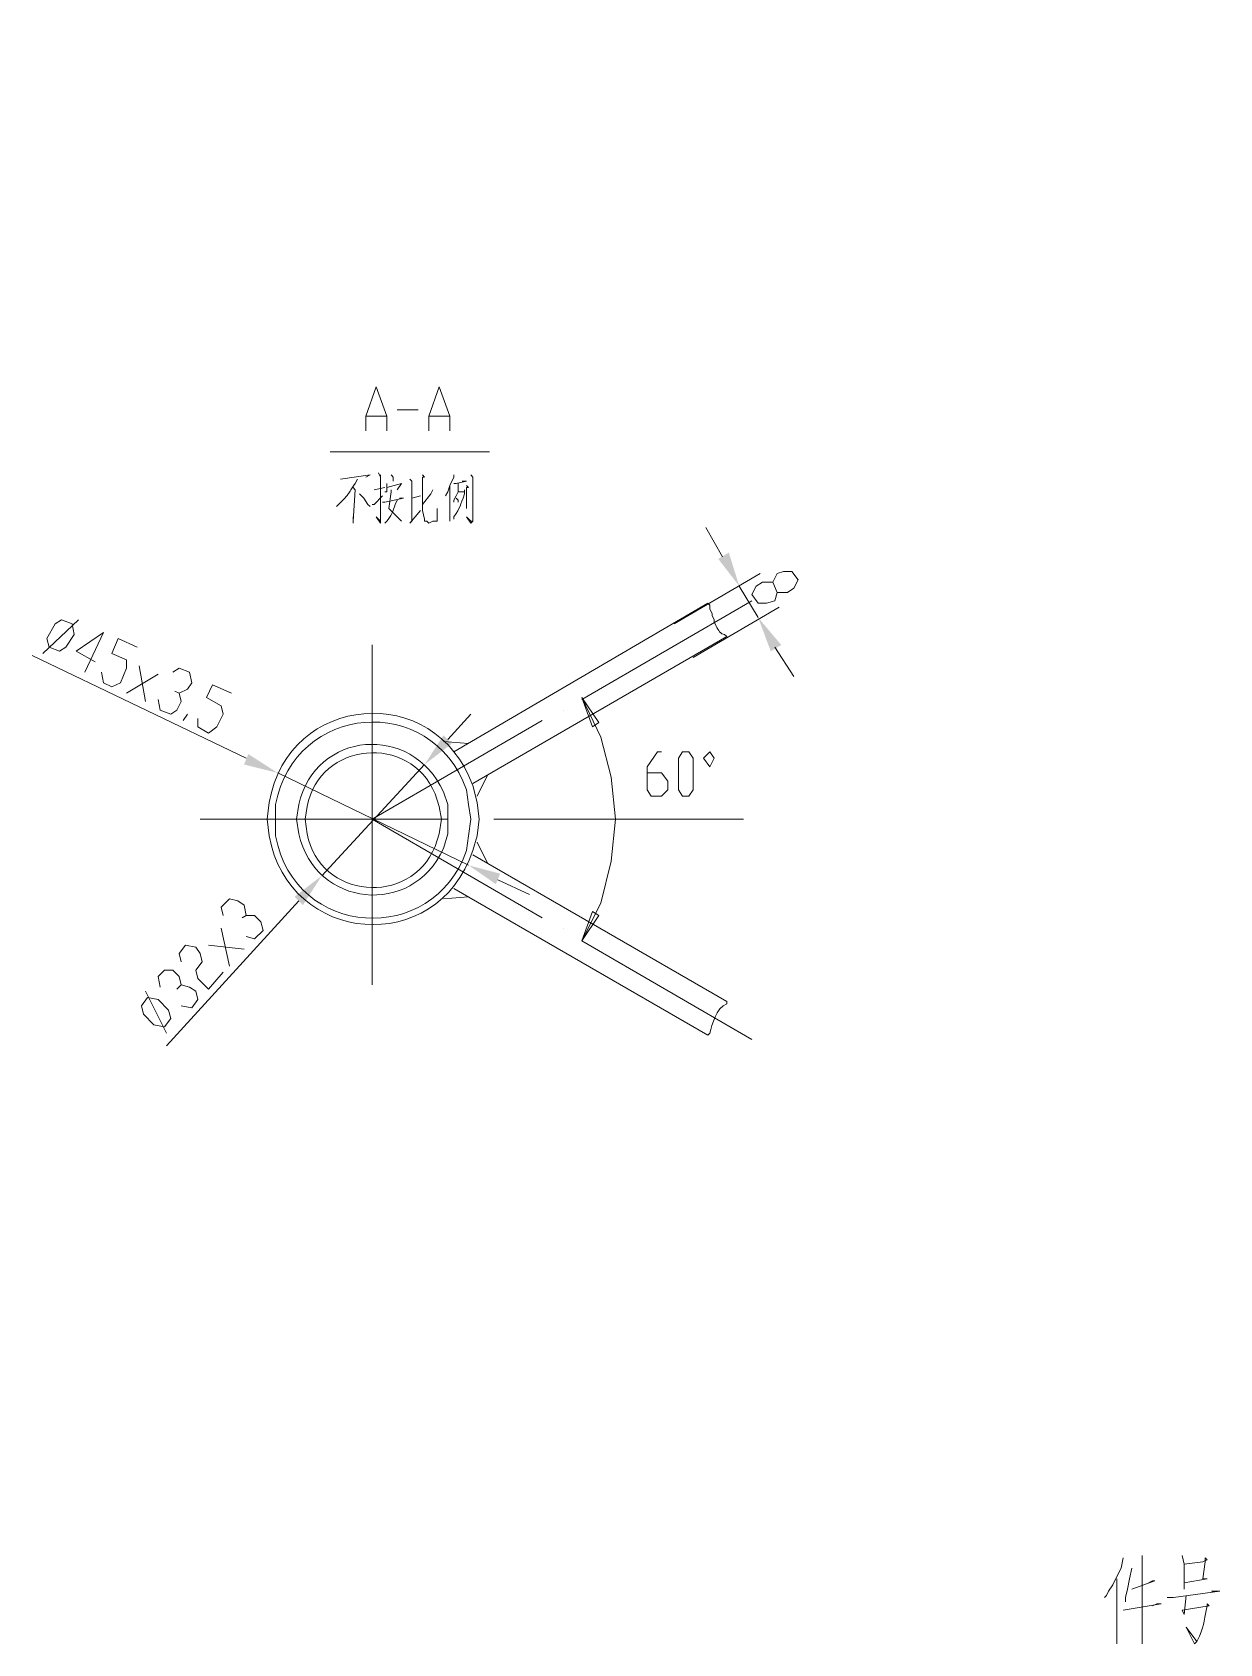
# Model space of a CAD drawing. Extents: x 14941 to 23337, y 2870 to 15192.
# Drawn here: x 19939 to 21513, y 8535 to 10670 of the extents above; entities that cross this region are included whole.
import ezdxf

# ---------------------------------------------------------------- set-up
doc = ezdxf.new("R2010")
doc.units = 0
doc.header["$LTSCALE"] = 8
doc.layers.add('1', color=1, linetype='Continuous')

msp = doc.modelspace()

# ---------------------------------------------------------------- hatches: boundary and pattern name
h = msp.add_hatch(color=0)
h.dxf.hatch_style = 2
h.paths.add_polyline_path([(20861.8, 9980.7), (20847.9, 9972.3), (20875.7, 9936.2)])
h = msp.add_hatch(color=0)
h.dxf.hatch_style = 2
h.paths.add_polyline_path([(20931.3, 9858.3), (20917.4, 9850), (20900.8, 9894.5)])
h = msp.add_hatch(color=0)
h.dxf.hatch_style = 2
h.paths.add_polyline_path([(20483.6, 9738.7), (20494.7, 9727.6), (20458.6, 9699.8)])
h = msp.add_hatch(color=0)
h.dxf.hatch_style = 2
h.paths.add_polyline_path([(20225, 9713.7), (20219.4, 9699.8), (20263.9, 9688.7)])
h = msp.add_hatch(color=0)
h.dxf.hatch_style = 2
h.paths.add_polyline_path([(20286.2, 9524.6), (20297.3, 9513.5), (20322.3, 9552.4)])
h = msp.add_hatch(color=0)
h.dxf.hatch_style = 2
h.paths.add_polyline_path([(20558.7, 9555.2), (20553.1, 9541.3), (20517, 9566.3)])

# ---------------------------------------------------------------- linework, layer by layer
at = {"layer": '1', "color": 0, "lineweight": 5}
for points in [[(20380.7, 10142), (20380.7, 10161.4), (20394.6, 10200.4), (20408.5, 10161.4), (20408.5, 10142)], [(20464.1, 10142), (20464.1, 10161.4), (20478.1, 10200.4), (20492, 10161.4), (20492, 10142)], [(20422.4, 10169.8), (20450.2, 10169.8)], [(20380.7, 10161.4), (20408.5, 10161.4)], [(20464.1, 10161.4), (20492, 10161.4)], [(20333.4, 10114.2), (20544.8, 10114.2)], [(20347.3, 10078), (20386.3, 10083.6), (20386.3, 10083.6), (20380.7, 10080.8)], [(20397.4, 10086.3), (20400.2, 10080.8), (20400.2, 10083.6), (20400.2, 10025.2), (20400.2, 10022.4), (20400.2, 10019.6), (20394.6, 10027.9), (20400.2, 10022.4)], [(20414.1, 10083.6), (20416.9, 10080.8), (20416.9, 10078), (20416.9, 10075.2)], [(20455.8, 10083.6), (20458.6, 10080.8), (20455.8, 10080.8), (20455.8, 10036.3), (20458.6, 10025.2), (20458.6, 10022.4), (20461.4, 10022.4), (20464.1, 10019.6), (20469.7, 10022.4), (20475.3, 10022.4), (20475.3, 10022.4), (20475.3, 10039.1)], [(20497.5, 10083.6), (20497.5, 10080.8), (20492, 10069.7), (20489.2, 10061.3), (20486.4, 10055.8)], [(20519.8, 10083.6), (20522.5, 10080.8), (20522.5, 10080.8), (20522.5, 10025.2), (20522.5, 10025.2), (20522.5, 10022.4), (20519.8, 10019.6), (20514.2, 10027.9), (20519.8, 10022.4), (20522.5, 10022.4)], [(20364, 10066.9), (20366.8, 10064.1), (20364, 10022.4), (20364, 10019.6), (20364, 10025.2), (20364, 10027.9)], [(20391.8, 10064.1), (20405.7, 10066.9)], [(20408.5, 10072.4), (20408.5, 10066.9), (20408.5, 10064.1), (20408.5, 10061.3), (20405.7, 10061.3)], [(20408.5, 10066.9), (20428, 10072.4), (20428, 10072.4), (20422.4, 10064.1)], [(20439.1, 10078), (20441.9, 10075.2), (20441.9, 10075.2), (20441.9, 10022.4), (20439.1, 10019.6), (20453, 10036.3)], [(20455.8, 10044.6), (20466.9, 10058.5), (20469.7, 10064.1)], [(20492, 10069.7), (20492, 10022.4), (20492, 10025.2), (20492, 10025.2), (20492, 10030.7)], [(20497.5, 10072.4), (20497.5, 10072.4), (20500.3, 10072.4), (20514.2, 10075.2), (20511.4, 10075.2), (20508.6, 10075.2)], [(20503.1, 10072.4), (20503.1, 10069.7), (20503.1, 10061.3), (20500.3, 10055.8), (20497.5, 10050.2), (20497.5, 10047.4)], [(20514.2, 10069.7), (20517, 10066.9), (20514.2, 10066.9), (20514.2, 10039.1), (20514.2, 10047.4)], [(20386.3, 10041.9), (20383.5, 10044.6), (20377.9, 10053), (20372.4, 10058.5)], [(20389.1, 10044.6), (20391.8, 10044.6), (20403, 10055.8)], [(20403, 10047.4), (20405.7, 10047.4), (20405.7, 10047.4), (20430.8, 10053), (20428, 10053), (20425.2, 10053)], [(20441.9, 10053), (20453, 10055.8)], [(20500.3, 10053), (20503.1, 10050.2), (20503.1, 10047.4)], [(20853.5, 9975.1), (20831.2, 10014)], [(20789.5, 9886.1), (20903.5, 9952.9)], [(20892.4, 9925.1), (20898, 9936.2), (20906.3, 9941.7), (20920.2, 9941.7), (20925.8, 9927.8), (20939.7, 9927.8), (20948, 9933.4), (20953.6, 9944.5), (20945.2, 9955.6), (20934.1, 9955.6), (20925.8, 9952.9), (20920.2, 9941.7)], [(20875.7, 9936.2), (20900.8, 9894.5)], [(20667.2, 9786), (20892.4, 9916.7)], [(20925.8, 9927.8), (20923, 9916.7), (20911.9, 9913.9), (20900.8, 9913.9), (20892.4, 9925.1)], [(19952.5, 9847.2), (19999.7, 9891.7)], [(19960.8, 9855.5), (19958, 9866.7), (19969.1, 9886.1), (19977.5, 9891.7), (19991.4, 9886.1), (19994.2, 9872.2), (19983, 9855.5), (19974.7, 9850), (19960.8, 9855.5)], [(20814.5, 9841.6), (20928.6, 9908.4)], [(20022, 9836.1), (19997, 9850), (20033.1, 9875), (20008.1, 9822.2)], [(20030.3, 9822.2), (20033.1, 9808.3), (20044.2, 9802.7), (20055.4, 9808.3), (20063.7, 9827.7), (20063.7, 9838.8), (20044.2, 9847.2), (20052.6, 9866.7), (20077.6, 9855.5)], [(20389.1, 9858.3), (20389.1, 9407.8)], [(20923, 9855.5), (20948, 9816.6)], [(19938.6, 9844.4), (20222.2, 9708.1)], [(20080.4, 9830.5), (20088.7, 9783.2)], [(20124.9, 9822.2), (20133.2, 9827.7), (20147.1, 9822.2), (20149.9, 9808.3), (20144.3, 9799.9), (20133.2, 9794.4), (20127.7, 9797.1)], [(20063.7, 9794.4), (20105.4, 9819.4)], [(20158.2, 9761), (20158.2, 9749.9), (20172.2, 9741.5), (20183.3, 9749.9), (20191.6, 9766.5), (20188.8, 9777.7), (20169.4, 9788.8), (20177.7, 9805.5), (20202.7, 9794.4)], [(20133.2, 9794.4), (20136, 9783.2), (20130.4, 9772.1), (20122.1, 9766.5), (20108.2, 9772.1), (20105.4, 9786)], [(20689.4, 9755.4), (20667.2, 9788.8), (20681.1, 9749.9), (20689.4, 9755.4)], [(20667.2, 9466.2), (20692.2, 9516.3), (20706.1, 9571.9), (20711.7, 9627.5), (20706.1, 9683.1), (20692.2, 9736), (20667.2, 9788.8)], [(20138.8, 9758.2), (20144.3, 9766.5)], [(20489.2, 9733.2), (20519.8, 9766.5)], [(20642.1, 9772.1), (20642.1, 9772.1)], [(20389.1, 9627.5), (20614.3, 9758.2)], [(20458.6, 9699.8), (20322.3, 9552.4)], [(20753.4, 9688.7), (20772.8, 9688.7), (20781.2, 9677.6), (20781.2, 9666.4), (20772.8, 9658.1), (20758.9, 9658.1), (20753.4, 9666.4), (20753.4, 9697), (20767.3, 9716.5), (20772.8, 9716.5)], [(20800.6, 9658.1), (20795.1, 9666.4), (20795.1, 9708.1), (20800.6, 9716.5), (20809, 9716.5), (20814.5, 9708.1), (20814.5, 9666.4), (20809, 9658.1), (20800.6, 9658.1)], [(20828.4, 9708.1), (20836.8, 9716.5), (20842.4, 9708.1), (20836.8, 9697), (20828.4, 9708.1)], [(20517, 9566.3), (20263.9, 9688.7)], [(20161, 9627.5), (20489.2, 9627.5)], [(20389.1, 9627.5), (20614.3, 9496.8)], [(20519.8, 9627.5), (20519.8, 9627.5)], [(20550.4, 9627.5), (20881.3, 9627.5)], [(20555.9, 9546.9), (20597.6, 9527.4)], [(20116.5, 9327.2), (20291.7, 9519)], [(20191.6, 9499.6), (20188.8, 9510.7), (20200, 9521.8), (20211.1, 9519), (20219.4, 9513.5), (20222.2, 9499.6), (20216.6, 9496.8)], [(20681.1, 9505.1), (20667.2, 9466.2), (20689.4, 9499.6), (20681.1, 9505.1)], [(20200, 9432.8), (20188.8, 9482.9)], [(20222.2, 9499.6), (20233.3, 9499.6), (20241.7, 9491.2), (20244.5, 9480.1), (20233.3, 9469), (20222.2, 9471.8)], [(20642.1, 9482.9), (20642.1, 9482.9)], [(20667.2, 9466.2), (20892.4, 9335.5)], [(20136, 9438.4), (20133.2, 9449.5), (20141.6, 9460.6), (20155.5, 9457.9), (20161, 9449.5), (20163.8, 9438.4), (20155.5, 9427.3), (20158.2, 9416.1), (20172.2, 9402.2), (20191.6, 9424.5)], [(20172.2, 9460.6), (20219.4, 9455.1)], [(20108.2, 9405), (20105.4, 9418.9), (20113.8, 9427.3), (20124.9, 9427.3), (20133.2, 9418.9), (20136, 9407.8), (20130.4, 9402.2)], [(20116.5, 9343.8), (20088.7, 9399.5)], [(20136, 9407.8), (20147.1, 9405), (20155.5, 9399.5), (20158.2, 9388.3), (20149.9, 9377.2), (20136, 9380)], [(20113.8, 9352.2), (20099.8, 9355), (20085.9, 9368.9), (20083.2, 9380), (20091.5, 9391.1), (20105.4, 9388.3), (20119.3, 9374.4), (20122.1, 9363.3), (20113.8, 9352.2)], [(21409.7, 8651.4), (21409.7, 8648.6), (21409.7, 8651.4), (21409.7, 8534.6), (21409.7, 8542.9), (21409.7, 8556.8)], [(21462.5, 8651.4), (21465.3, 8640.3), (21465.3, 8606.9), (21465.3, 8615.2), (21495.9, 8620.8), (21490.3, 8620.8), (21493.1, 8643.1), (21493.1, 8648.6), (21495.9, 8645.8), (21490.3, 8643.1), (21465.3, 8640.3)], [(21384.6, 8648.6), (21381.9, 8634.7), (21376.3, 8623.6), (21370.7, 8612.5), (21365.2, 8604.1), (21362.4, 8598.6), (21359.6, 8595.8)], [(21395.8, 8634.7), (21393, 8620.8), (21390.2, 8606.9), (21387.4, 8595.8), (21387.4, 8590.2)], [(21376.3, 8620.8), (21376.3, 8562.4), (21376.3, 8534.6), (21376.3, 8540.2), (21376.3, 8551.3)], [(21395.8, 8606.9), (21426.3, 8618), (21423.6, 8618), (21418, 8615.2)], [(21384.6, 8579.1), (21434.7, 8587.4), (21429.1, 8587.4), (21423.6, 8584.7)], [(21443, 8595.8), (21451.4, 8595.8), (21470.8, 8598.6), (21512.6, 8604.1), (21507, 8604.1), (21501.4, 8604.1)]]:
    msp.add_lwpolyline(points, dxfattribs=at)
at = {"layer": '1', "color": 0, "lineweight": 18}
for points in [[(20497.5, 9716.5), (20834, 9913.9)], [(20522.5, 9674.8), (20859, 9869.4)], [(20517, 9727.6), (20483.6, 9730.4)], [(20542, 9685.9), (20528.1, 9658.1)], [(20542, 9569.1), (20528.1, 9596.9)], [(20522.5, 9580.2), (20859, 9385.6)], [(20497.5, 9535.7), (20834, 9341.1)], [(20517, 9524.6), (20483.6, 9521.8)]]:
    msp.add_lwpolyline(points, dxfattribs=at)
at = {"layer": '1', "color": 0, "lineweight": 5}
for points, knots in [([(21045.4, 11101.4), (21045.4, 11101.4), (21045.4, 11137.5), (21045.4, 11137.5), (21045.4, 11137.5), (21039.8, 11176.5), (21039.8, 11176.5), (20939.7, 11607.5), (20333.4, 11576.9), (20280.6, 11137.5), (20280.6, 11137.5), (20277.8, 11101.4), (20277.8, 11101.4), (20277.8, 11101.4), (20280.6, 11062.5), (20280.6, 11062.5), (20336.2, 10623.1), (20942.5, 10595.3), (21039.8, 11026.3), (21039.8, 11026.3), (21045.4, 11062.5), (21045.4, 11062.5), (21045.4, 11062.5), (21045.4, 11101.4), (21045.4, 11101.4)], [0, 0, 0, 0, 1, 1, 1, 2, 2, 2, 3, 3, 3, 4, 4, 4, 5, 5, 5, 6, 6, 6, 7, 7, 7, 8, 8, 8, 8]), ([(20369.6, 10078), (20369.6, 10078), (20366.8, 10072.4), (20366.8, 10072.4), (20352.9, 10053), (20361.3, 10061.3), (20344.6, 10044.6), (20344.6, 10044.6), (20341.8, 10041.9), (20341.8, 10041.9)], [0, 0, 0, 0, 1, 1, 1, 2, 2, 2, 3, 3, 3, 3]), ([(20414.1, 10064.1), (20414.1, 10064.1), (20414.1, 10061.3), (20414.1, 10061.3), (20414.1, 10061.3), (20411.3, 10039.1), (20411.3, 10039.1), (20411.3, 10039.1), (20411.3, 10039.1), (20411.3, 10039.1), (20416.9, 10033.5), (20422.4, 10027.9), (20425.2, 10025.2), (20425.2, 10025.2), (20428, 10022.4), (20428, 10022.4)], [0, 0, 0, 0, 1, 1, 1, 2, 2, 2, 3, 3, 3, 4, 4, 4, 5, 5, 5, 5]), ([(20503.1, 10061.3), (20503.1, 10061.3), (20511.4, 10061.3), (20511.4, 10061.3), (20511.4, 10061.3), (20511.4, 10064.1), (20511.4, 10064.1), (20511.4, 10064.1), (20511.4, 10058.5), (20511.4, 10058.5), (20505.9, 10041.9), (20505.9, 10041.9), (20497.5, 10027.9), (20497.5, 10027.9), (20497.5, 10025.2), (20497.5, 10025.2)], [0, 0, 0, 0, 1, 1, 1, 2, 2, 2, 3, 3, 3, 4, 4, 4, 5, 5, 5, 5]), ([(20422.4, 10050.2), (20422.4, 10050.2), (20419.7, 10044.6), (20419.7, 10044.6), (20416.9, 10036.3), (20414.1, 10027.9), (20408.5, 10022.4), (20408.5, 10022.4), (20405.7, 10019.6), (20405.7, 10019.6)], [0, 0, 0, 0, 1, 1, 1, 2, 2, 2, 3, 3, 3, 3]), ([(20834, 9913.9), (20834, 9913.9), (20836.8, 9911.2), (20836.8, 9911.2), (20836.8, 9911.2), (20836.8, 9908.4), (20836.8, 9908.4), (20836.8, 9908.4), (20836.8, 9905.6), (20836.8, 9905.6), (20836.8, 9905.6), (20839.6, 9900), (20839.6, 9900), (20839.6, 9900), (20839.6, 9897.2), (20839.6, 9897.2), (20839.6, 9897.2), (20842.4, 9891.7), (20842.4, 9891.7), (20842.4, 9891.7), (20842.4, 9888.9), (20842.4, 9888.9), (20842.4, 9888.9), (20845.1, 9883.3), (20845.1, 9883.3), (20847.9, 9877.8), (20850.7, 9872.2), (20856.3, 9872.2), (20856.3, 9872.2), (20859, 9869.4), (20859, 9869.4), (20859, 9869.4), (20859, 9869.4), (20859, 9869.4)], [0, 0, 0, 0, 1, 1, 1, 2, 2, 2, 3, 3, 3, 4, 4, 4, 5, 5, 5, 6, 6, 6, 7, 7, 7, 8, 8, 8, 9, 9, 9, 10, 10, 10, 11, 11, 11, 11]), ([(20834, 9341.1), (20834, 9341.1), (20836.8, 9343.8), (20836.8, 9343.8), (20839.6, 9355), (20845.1, 9377.2), (20859, 9382.8), (20859, 9382.8), (20859, 9385.6), (20859, 9385.6)], [0, 0, 0, 0, 1, 1, 1, 2, 2, 2, 3, 3, 3, 3]), ([(21468.1, 8598.6), (21468.1, 8598.6), (21465.3, 8573.5), (21465.3, 8573.5), (21465.3, 8573.5), (21462.5, 8579.1), (21462.5, 8579.1), (21462.5, 8579.1), (21498.7, 8584.7), (21498.7, 8584.7), (21498.7, 8584.7), (21495.9, 8587.4), (21495.9, 8587.4), (21495.9, 8587.4), (21495.9, 8584.7), (21495.9, 8584.7), (21490.3, 8559.6), (21493.1, 8559.6), (21482, 8537.4), (21482, 8537.4), (21479.2, 8534.6), (21479.2, 8534.6), (21479.2, 8534.6), (21468.1, 8556.8), (21468.1, 8556.8), (21468.1, 8556.8), (21482, 8537.4), (21482, 8537.4)], [0, 0, 0, 0, 1, 1, 1, 2, 2, 2, 3, 3, 3, 4, 4, 4, 5, 5, 5, 6, 6, 6, 7, 7, 7, 8, 8, 8, 9, 9, 9, 9])]:
    msp.add_open_spline(points, degree=3, knots=knots, dxfattribs=at)
at = {"layer": '1', "color": 0, "lineweight": 18}
for points in [[(20530.9, 9627.5), (20530.9, 9627.5), (20528.1, 9649.7), (20528.1, 9649.7), (20528.1, 9649.7), (20522.5, 9672), (20522.5, 9672), (20472.5, 9811), (20277.8, 9794.4), (20252.8, 9649.7), (20252.8, 9649.7), (20250, 9627.5), (20250, 9627.5), (20250, 9627.5), (20252.8, 9605.2), (20252.8, 9605.2), (20277.8, 9460.6), (20475.3, 9444), (20522.5, 9585.8), (20522.5, 9585.8), (20528.1, 9605.2), (20528.1, 9605.2), (20528.1, 9605.2), (20530.9, 9627.5), (20530.9, 9627.5)], [(20519.8, 9627.5), (20519.8, 9627.5), (20517, 9647), (20517, 9647), (20517, 9647), (20514.2, 9666.4), (20514.2, 9666.4), (20466.9, 9797.1), (20286.2, 9780.4), (20261.1, 9647), (20261.1, 9647), (20261.1, 9627.5), (20261.1, 9627.5), (20261.1, 9627.5), (20261.1, 9605.2), (20261.1, 9605.2), (20286.2, 9469), (20469.7, 9457.9), (20514.2, 9585.8), (20514.2, 9585.8), (20517, 9605.2), (20517, 9605.2), (20517, 9605.2), (20519.8, 9627.5), (20519.8, 9627.5)], [(20489.2, 9627.5), (20489.2, 9627.5), (20489.2, 9647), (20489.2, 9647), (20489.2, 9647), (20483.6, 9663.6), (20483.6, 9663.6), (20441.9, 9755.4), (20314, 9744.3), (20291.7, 9647), (20291.7, 9647), (20289, 9627.5), (20289, 9627.5), (20289, 9627.5), (20291.7, 9608), (20291.7, 9608), (20314, 9510.7), (20441.9, 9496.8), (20483.6, 9588.6), (20483.6, 9588.6), (20489.2, 9608), (20489.2, 9608), (20489.2, 9608), (20489.2, 9627.5), (20489.2, 9627.5)], [(20480.8, 9627.5), (20480.8, 9627.5), (20478.1, 9644.2), (20478.1, 9644.2), (20478.1, 9644.2), (20472.5, 9660.9), (20472.5, 9660.9), (20439.1, 9741.5), (20319.5, 9730.4), (20302.9, 9644.2), (20302.9, 9644.2), (20300.1, 9627.5), (20300.1, 9627.5), (20300.1, 9627.5), (20302.9, 9608), (20302.9, 9608), (20319.5, 9521.8), (20439.1, 9510.7), (20472.5, 9591.3), (20472.5, 9591.3), (20478.1, 9608), (20478.1, 9608), (20478.1, 9608), (20480.8, 9627.5), (20480.8, 9627.5)]]:
    msp.add_open_spline(points, degree=3, knots=[0, 0, 0, 0, 1, 1, 1, 2, 2, 2, 3, 3, 3, 4, 4, 4, 5, 5, 5, 6, 6, 6, 7, 7, 7, 8, 8, 8, 8], dxfattribs=at)

doc.saveas('drawing.dxf')
